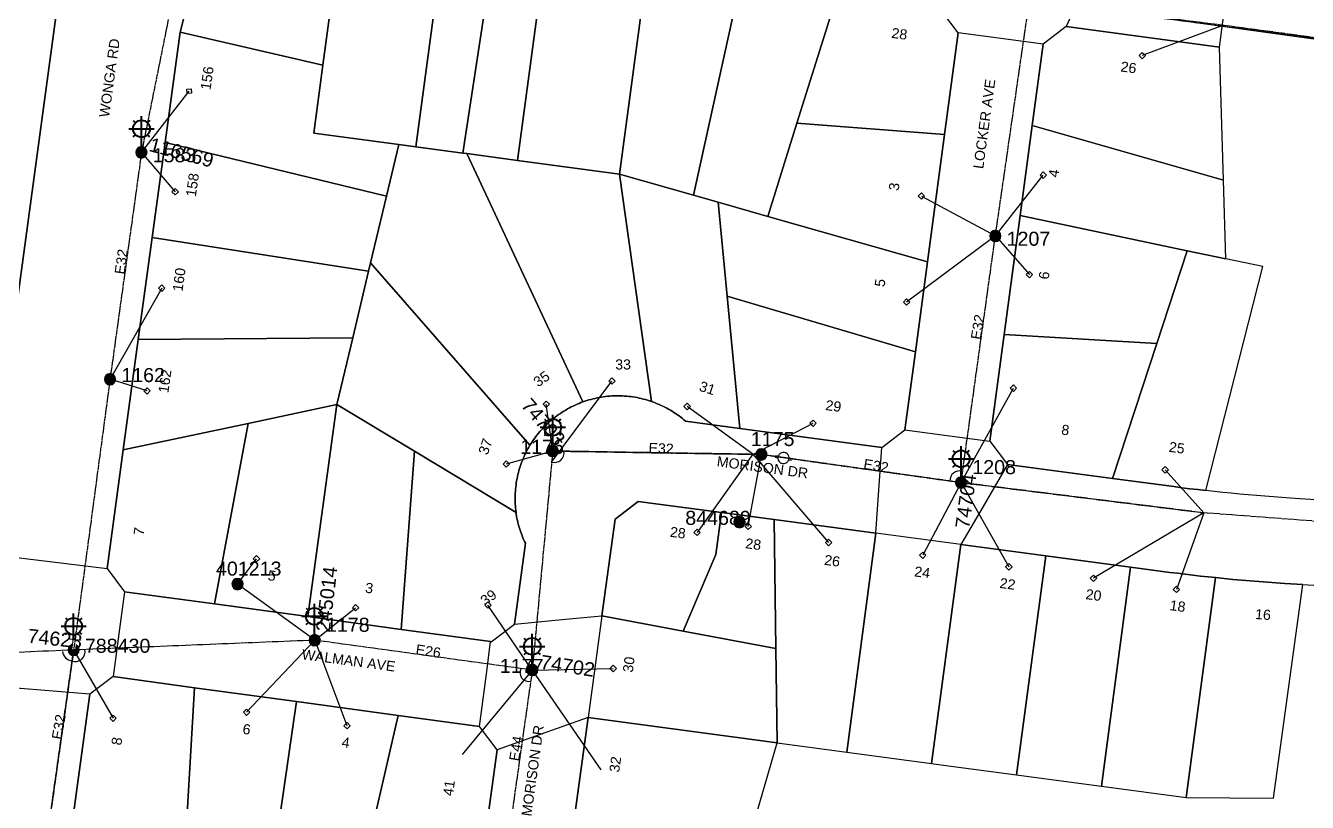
# Model space of a CAD drawing. Header units: metres. Extents: x 303290 to 305422, y 6242588 to 6244350.
# Drawn here: x 304972.7 to 305200.8, y 6242862.1 to 6243000.3 of the extents above; entities that cross this region are included whole.
import ezdxf
from ezdxf.enums import TextEntityAlignment as Align

# ---------------------------------------------------------------- set-up
doc = ezdxf.new("R2010")
doc.units = ezdxf.units.M
doc.linetypes.add('Cable Exist OH', pattern=[1, 1, 0])
doc.layers.get('0').update_dxf_attribs({"color": 6})
for name, color, linetype in [('Cadastre Land Parcels_SP_EXT', 9, 'Continuous'), ('Cadastre Roads_SP_EXT', 9, 'Continuous'), ('Equip_SP_LV_EXT', 7, 'Continuous'), ('Equip_SP_SL_EXT', 7, 'Continuous'), ('Mains_HV_EXT', 7, 'Continuous'), ('Mains_LV_EXT', 7, 'Continuous'), ('Mains_SL_EXT', 7, 'Continuous'), ('Mains_TR_EXT', 7, 'Continuous'), ('Services_SP_EXT', 7, 'Continuous'), ('SupportsOH_SP_TR_HV_LV_SL_EXT', 7, 'Continuous')]:
    doc.layers.add(name, color=color, linetype=linetype)
doc.styles.add('iecARIAL', font='arial.ttf', dxfattribs={"height": 2})
doc.styles.add('POLE_LABEL', font='arial.ttf')
doc.styles.get("Standard").update_dxf_attribs({"font": 'arial.ttf'})
doc.linetypes.add('Cable E OH', pattern='A,9.4,["E",Standard,S=1.7,R=0,X=0,Y=-1],0', length=9.4)
doc.linetypes.add('Cable P UG', pattern='A,6,-0.5,["P",Standard,S=1.7,R=0,X=0.5,Y=-1],-2.9', length=9.4)

# ---------------------------------------------------------------- blocks, each defined once
blk = doc.blocks.new('LV_OH_LINKS_OPEN_EXT')
for p, q in [((-0.17, 4.97), (-0.17, 5.46)), ((0.17, 4.97), (0.17, 5.46)), ((-0.17, 3), (-0.17, 2.5)), ((0.17, 3), (0.17, 2.5))]:
    blk.add_line(p, q)
blk.add_lwpolyline([(0, 2.99, 1), (0, 4.98, 1)], format="xyb", close=True)
at = {"flags": 9}
for tag, p in [('ACTUAL_STATUS', (0, 0)), ('CONSTRUCTED_VOLTAGE', (0, -0.2)), ('OPERATING_VOLTAGE', (0, -0.6)), ('ORIENTATION', (0, -0.8)), ('OWNED_BY', (0, -1)), ('STATE', (0, -1.2)), ('SWITCH_TYPE', (0, -1.4)), ('NO_PHASES', (0, -0.4)), ('USAGE', (0, -1.6)), ('LEGEND', (0, -1.8)), ('NOTES', (0, -2))]:
    blk.add_attdef(tag, text='', height=0.2, dxfattribs=at).set_placement(p, align=Align.MIDDLE_LEFT)
at = {"flags": 1}
blk.add_attdef('Z', (0, 0), '', height=0.2, dxfattribs=at)
blk = doc.blocks.new('SL_LANTERN_EXT')
at = {"lineweight": 40}
for p, q in [((-1.46, 5.68), (-1.06, 5.28)), ((0, 1.97), (0, 6.47)), ((1.46, 5.68), (1.06, 5.28)), ((-2.25, 4.22), (2.25, 4.22)), ((-1.46, 2.76), (-1.06, 3.16)), ((0, 0), (0, 2.72)), ((1.46, 2.76), (1.06, 3.16))]:
    blk.add_line(p, q, dxfattribs=at)
blk.add_circle((0, 4.22), 1.5, dxfattribs=at)
at = {"style": 'iecARIAL', "flags": 8}
blk.add_attdef('ASSET_NUM', (1.5, 1.5), '', height=2.5, dxfattribs=at)
for tag, p, height, flags in [('OPERATING_VOLTAGE', (0.98, -1.65), 0.2, 9), ('ORIENTATION', (0.98, -1.85), 0.2, 9), ('OWNED_BY', (0.98, -2.05), 0.2, 9), ('STATE', (0.98, -2.25), 0.2, 9), ('CONSTRUCTED_VOLTAGE', (0.98, -0.65), 0.2, 9), ('CONTROL_TYPE', (0.98, -0.85), 0.2, 9), ('LANTERN_PURPOSE', (0.98, -1.05), 0.2, 9), ('LANTERN_TYPE', (0.98, -1.25), 0.2, 9), ('NO_PHASES', (0.98, -1.45), 0.2, 9), ('USAGE', (0.98, -2.45), 0.2, 9), ('LNUMBER', (2.18, -3.25), 2.5, 8), ('CEXIST', (0.98, -2.65), 0.2, 9), ('CNEW', (0.98, -2.85), 0.2, 9), ('CNUMBER', (0.98, -3.05), 0.2, 9), ('CREMOVE', (0.98, -3.25), 0.2, 9), ('CREPLACE', (0.98, -3.45), 0.2, 9), ('LKINGHEIGHT', (0.98, -3.65), 0.2, 9), ('LBRACKET', (0.98, -3.85), 0.2, 9), ('LBRACKETVOCAB', (0.98, -4.05), 0.2, 9), ('LCATEGORY', (0.98, -4.25), 0.2, 9), ('LCHARGE1', (0.98, -4.45), 0.2, 9), ('LCHARGE1PERCENT', (0.98, -4.65), 0.2, 9), ('LCHARGE2', (0.98, -4.85), 0.2, 9), ('LCHARGE2PERCENT', (0.98, -5.05), 0.2, 9), ('LCHARGE3', (0.98, -5.25), 0.2, 9), ('LCHARGE3PERCENT', (0.98, -5.45), 0.2, 9), ('LEXIST', (0.98, -5.65), 0.2, 9), ('LLAMP', (0.98, -5.85), 0.2, 9), ('LLAMPVOCAB', (0.98, -6.05), 0.2, 9), ('LMAST', (0.98, -6.25), 0.2, 9), ('LMASTVOCAB', (0.98, -6.45), 0.2, 9), ('LNEW', (0.98, -6.65), 0.2, 9), ('LANTNUMBER', (0.98, -6.85), 0.2, 9), ('STREETNAME', (0.98, -9.25), 0.2, 9), ('LOUTREACH', (0.98, -7.25), 0.2, 9), ('LOUTREACHVOCAB', (0.98, -7.45), 0.2, 9), ('LRATECODE', (0.98, -7.65), 0.2, 9), ('LREMOVE', (0.98, -7.85), 0.2, 9), ('LREPLACE', (0.98, -8.05), 0.2, 9), ('LTYPE', (0.98, -8.25), 0.2, 9), ('LTYPEVOCAB', (0.98, -8.45), 0.2, 9), ('LEGEND', (0.98, -8.65), 0.2, 9), ('LOCATION', (0.98, -8.85), 0.2, 9), ('NOTES', (0.98, -9.05), 0.2, 9), ('SUBURB', (0.98, -9.45), 0.2, 1)]:
    blk.add_attdef(tag, p, '', height=height, dxfattribs=dict(flags=flags))
blk = doc.blocks.new('CCP_EXT')
at = {"flags": 9}
blk.add_attdef('NOTES', text='', height=0.2, dxfattribs=at).set_placement((0, -2), align=Align.MIDDLE_LEFT)
blk.add_wipeout([(0, 0.57), (0.57, 0), (0, -0.57), (-0.57, 0)])
blk.add_lwpolyline([(-0.57, 0), (0, 0.57), (0.57, 0), (0, -0.57), (-0.57, 0)])
at = {"flags": 1}
blk.add_attdef('Z', (0, 0), '', height=0.2, dxfattribs=at)
at = {"flags": 9}
for tag, p in [('CCP_TYPE', (0, 0)), ('CONSTRUCTED_VOLTAGE', (0, -0.2)), ('OPERATING_VOLTAGE', (0, -0.6)), ('ORIENTATION', (0, -0.8)), ('OWNED_BY', (0, -1)), ('STATE', (0, -1.8)), ('NO_PHASES', (0, -0.4)), ('USAGE', (0, -1.2)), ('LEGEND', (0, -1.4)), ('LIFE_SUPPORT', (0, -1.6))]:
    blk.add_attdef(tag, text='', height=0.2, dxfattribs=at).set_placement(p, align=Align.MIDDLE_LEFT)
blk = doc.blocks.new('POLE_EXT')
blk.add_hatch(color=256).paths.add_polyline_path([(-1, 0, 1), (1, 0, 1)])
blk.add_lwpolyline([(-1, 0, 1), (1, 0, 1)], format="xyb", close=True)
for tag, height, flags, p in [('pNumber', 2.5, 8, (-17.84, 2.07)), ('OWNED_BY', 0.2, 9, (1.35, -0.4)), ('SPECIAL_USE', 0.2, 9, (1.35, -0.8)), ('STATE', 0.2, 9, (1.35, -1)), ('cLV', 0.2, 9, (1.35, -1.4)), ('hDepth', 0.2, 9, (1.35, -1.6)), ('hDia', 0.2, 9, (1.35, -1.8)), ('cHV', 0.2, 9, (1.35, -2)), ('PARENT', 0.2, 9, (1.35, -0.6)), ('USAGE', 0.2, 9, (1.35, -1.2)), ('LBRACKET', 0.2, 9, (1.35, -2.2)), ('cLinedev', 0.2, 9, (1.35, -3.4)), ('pExisting', 0.2, 9, (1.35, -3.8)), ('pFooting', 0.2, 9, (1.35, -4.4)), ('pNew', 0.2, 9, (1.35, -4.6)), ('LExisting', 0.2, 9, (1.35, -2.4)), ('LANTNUMBER', 0.2, 9, (1.35, -2.6)), ('LOther', 0.2, 9, (1.35, -2.8)), ('LRemove', 0.2, 9, (1.35, -3)), ('LEGEND', 0.2, 9, (1.35, -3.2)), ('LOCATION', 0.2, 9, (1.35, -3.6)), ('PFNUMBER', 0.2, 9, (1.35, -4)), ('NEWPFNUMBER', 0.2, 9, (1.35, -4.2)), ('pRelocate', 0.2, 9, (1.35, -5)), ('pRemove', 0.2, 9, (1.35, -5.2)), ('pReplace', 0.2, 9, (1.35, -5.4)), ('pStay', 0.2, 9, (1.35, -5.6)), ('pType', 0.2, 9, (1.35, -5.8)), ('cspan', 0.2, 9, (1.35, -6)), ('STREETNAME', 0.2, 9, (1.35, -6.2)), ('SUBURB', 0.2, 9, (1.35, -6.4)), ('NOTES', 0.2, 9, (1.35, -6.6)), ('MAINTAINED_BY', 0.2, 9, (1.36, -6.81)), ('OPERATED_BY', 0.2, 9, (1.36, -7.01))]:
    blk.add_attdef(tag, text='', height=height, dxfattribs=dict(flags=flags)).set_placement(p, align=Align.MIDDLE_LEFT)
at = {"style": 'POLE_LABEL'}
for tag, height, flags, p in [('ASSET_NUM', 2.5, 8, (2, 2)), ('STRUCTURE_PLANT_NUMBER', 0.2, 9, (1.35, 0.03)), ('STREET_CODE', 0.2, 9, (1.35, -0.2))]:
    blk.add_attdef(tag, text='', height=height, dxfattribs=dict(at, flags=flags)).set_placement(p, align=Align.MIDDLE_LEFT)
at = {"flags": 1}
blk.add_attdef('Z', (1.35, -7.33), '', height=0.2, dxfattribs=at)
blk = doc.blocks.new('End Shackle_EXT')
at = {"flags": 9}
blk.add_attdef('NOTES', text='', height=0.2, dxfattribs=at).set_placement((0, -1.6), align=Align.MIDDLE_LEFT)
blk.add_wipeout([(0, 0.25), (1.81, 0.25), (1.82, -0.25), (0, -0.25)])
blk.add_line((1.81, -1), (1.81, 1))
at = {"flags": 1}
blk.add_attdef('Z', (0, 0), '', height=0.2, dxfattribs=at)
at = {"flags": 9}
for tag, p in [('CONNECTOR_TYPE', (0, 0)), ('CONSTRUCTED_VOLTAGE', (0, -0.2)), ('OPERATING_VOLTAGE', (0, -0.6)), ('ORIENTATION', (0, -0.8)), ('OWNED_BY', (0, -1)), ('STATE', (0, -1.2)), ('NO_PHASES', (0, -0.4)), ('USAGE', (0, -1.4))]:
    blk.add_attdef(tag, text='', height=0.2, dxfattribs=at).set_placement(p, align=Align.MIDDLE_LEFT)

msp = doc.modelspace()

# ---------------------------------------------------------------- linework, layer by layer
at = {"layer": 'Cadastre Land Parcels_SP_EXT', "linetype": 'Continuous'}
for points in [[(304959.96, 6242942), (304952.23, 6242884.53), (304962.13, 6242883.09), (304965.22, 6242906.36), (304970.13, 6242942.82), (304980.93, 6243022.93), (304971.04, 6243024.38), (304959.96, 6242942)], [(305028.88, 6243017.43), (305009.25, 6243020.06), (305004.73, 6243017), (305000.24, 6242999.13), (305025.65, 6242993.26), (305028.88, 6243017.43)], [(305047.01, 6243015), (305028.88, 6243017.43), (305025.65, 6242993.26), (305024.03, 6242981.18), (305039.13, 6242979.15), (305042.16, 6242978.75), (305047.01, 6243015)], [(305056.07, 6243013.79), (305047.01, 6243015), (305042.16, 6242978.75), (305050.55, 6242977.62), (305056.07, 6243013.79)], [(305065.13, 6243012.58), (305056.07, 6243013.79), (305050.55, 6242977.62), (305051.22, 6242977.54), (305060.27, 6242976.32), (305065.13, 6243012.58)], [(305083.26, 6243010.15), (305065.13, 6243012.58), (305060.27, 6242976.32), (305078.41, 6242973.9), (305083.26, 6243010.15)], [(305099.88, 6243007.92), (305083.26, 6243010.15), (305078.41, 6242973.9), (305091.6, 6242970.13), (305099.88, 6243007.92)], [(305109.99, 6242982.94), (305117.11, 6243005.62), (305099.88, 6243007.92), (305091.6, 6242970.13), (305095.99, 6242968.87), (305104.79, 6242966.36), (305109.99, 6242982.94)], [(305138.67, 6242999.04), (305135.54, 6243003.15), (305117.11, 6243005.62), (305109.99, 6242982.94), (305136.24, 6242980.91), (305138.67, 6242999.04)], [(305039.13, 6242979.15), (305024.03, 6242981.18), (305025.65, 6242993.26), (305000.24, 6242999.13), (304997.56, 6242979.5), (305036.94, 6242969.95), (305039.13, 6242979.15)], [(305185.17, 6242996.49), (305157.9, 6243000.15), (305153.79, 6242997.01), (305151.85, 6242982.51), (305185.88, 6242972.82), (305185.17, 6242996.49)], [(305136.24, 6242980.91), (305109.99, 6242982.94), (305104.79, 6242966.36), (305133.21, 6242958.25), (305136.24, 6242980.91)], [(305185.88, 6242972.82), (305151.85, 6242982.51), (305149.7, 6242966.5), (305179.46, 6242960.24), (305186.3, 6242958.81), (305185.88, 6242972.82)], [(305034.12, 6242958.09), (305036.94, 6242969.95), (304997.56, 6242979.5), (304995.25, 6242962.59), (305033.76, 6242956.61), (305034.12, 6242958.09)], [(305062.68, 6242925.95), (305062.89, 6242926.27), (305063.1, 6242926.58), (305063.32, 6242926.88), (305063.54, 6242927.19), (305063.77, 6242927.48), (305064.01, 6242927.78), (305064.25, 6242928.07), (305064.5, 6242928.35), (305064.75, 6242928.63), (305065.01, 6242928.9), (305065.28, 6242929.17), (305065.55, 6242929.43), (305065.82, 6242929.68), (305066.1, 6242929.93), (305066.39, 6242930.18), (305066.68, 6242930.42), (305066.98, 6242930.65), (305067.28, 6242930.88), (305067.58, 6242931.1), (305067.89, 6242931.31), (305068.21, 6242931.52), (305068.53, 6242931.72), (305068.85, 6242931.91), (305069.18, 6242932.1), (305069.51, 6242932.28), (305069.84, 6242932.45), (305070.18, 6242932.62), (305070.52, 6242932.78), (305070.86, 6242932.93), (305071.21, 6242933.08), (305071.56, 6242933.22), (305071.91, 6242933.35), (305051.22, 6242977.54), (305050.55, 6242977.62), (305042.16, 6242978.75), (305039.13, 6242979.15), (305036.94, 6242969.95), (305034.12, 6242958.09), (305062.48, 6242925.63), (305062.68, 6242925.95)], [(305078.41, 6242973.9), (305060.27, 6242976.32), (305051.22, 6242977.54), (305071.91, 6242933.35), (305072.27, 6242933.47), (305072.62, 6242933.59), (305072.98, 6242933.7), (305073.35, 6242933.8), (305073.71, 6242933.9), (305074.08, 6242933.98), (305074.44, 6242934.06), (305074.81, 6242934.14), (305075.19, 6242934.2), (305075.56, 6242934.26), (305075.93, 6242934.31), (305076.3, 6242934.35), (305076.68, 6242934.38), (305077.06, 6242934.41), (305077.43, 6242934.42), (305077.81, 6242934.43), (305078.18, 6242934.44), (305078.56, 6242934.43), (305078.94, 6242934.42), (305079.31, 6242934.4), (305079.69, 6242934.37), (305080.06, 6242934.33), (305080.44, 6242934.29), (305080.81, 6242934.24), (305081.18, 6242934.18), (305081.55, 6242934.11), (305081.92, 6242934.04), (305082.29, 6242933.96), (305082.65, 6242933.87), (305083.02, 6242933.77), (305083.38, 6242933.67), (305083.74, 6242933.55), (305084.09, 6242933.43), (305078.41, 6242973.9)], [(305097.59, 6242952.18), (305095.99, 6242968.87), (305091.6, 6242970.13), (305078.41, 6242973.9), (305084.09, 6242933.43), (305084.44, 6242933.31), (305084.79, 6242933.18), (305085.14, 6242933.04), (305085.48, 6242932.89), (305085.82, 6242932.74), (305086.15, 6242932.58), (305086.49, 6242932.41), (305086.81, 6242932.24), (305087.14, 6242932.06), (305087.46, 6242931.87), (305087.78, 6242931.68), (305088.09, 6242931.48), (305088.4, 6242931.28), (305088.71, 6242931.06), (305089.01, 6242930.85), (305089.31, 6242930.62), (305089.6, 6242930.39), (305089.88, 6242930.15), (305090.17, 6242929.91), (305099.84, 6242928.62), (305097.59, 6242952.18)], [(305133.21, 6242958.25), (305104.79, 6242966.36), (305095.99, 6242968.87), (305097.59, 6242952.18), (305131.06, 6242942.24), (305133.21, 6242958.25)], [(305179.46, 6242960.24), (305149.7, 6242966.5), (305146.87, 6242945.35), (305174.03, 6242943.74), (305179.46, 6242960.24)], [(305033.76, 6242956.61), (304995.25, 6242962.59), (304992.78, 6242944.47), (305030.94, 6242944.75), (305033.76, 6242956.61)], [(305192.88, 6242957.42), (305186.3, 6242958.81), (305179.46, 6242960.24), (305174.03, 6242943.74), (305166.15, 6242919.74), (305177.04, 6242918.28), (305178.47, 6242918.09), (305179.9, 6242917.91), (305181.34, 6242917.74), (305182.77, 6242917.57), (305192.88, 6242957.42)], [(305059.95, 6242914.08), (305059.91, 6242914.45), (305059.88, 6242914.83), (305059.86, 6242915.2), (305059.84, 6242915.58), (305059.83, 6242915.95), (305059.83, 6242916.33), (305059.84, 6242916.71), (305059.86, 6242917.08), (305059.88, 6242917.46), (305059.91, 6242917.83), (305059.95, 6242918.21), (305060, 6242918.58), (305060.05, 6242918.95), (305060.11, 6242919.33), (305060.18, 6242919.7), (305060.26, 6242920.06), (305060.34, 6242920.43), (305060.43, 6242920.8), (305060.53, 6242921.16), (305060.64, 6242921.52), (305060.75, 6242921.88), (305060.88, 6242922.24), (305061, 6242922.59), (305061.14, 6242922.94), (305061.28, 6242923.29), (305061.44, 6242923.63), (305061.59, 6242923.97), (305061.76, 6242924.31), (305061.93, 6242924.65), (305062.11, 6242924.98), (305062.29, 6242925.31), (305062.48, 6242925.63), (305034.12, 6242958.09), (305033.76, 6242956.61), (305030.94, 6242944.75), (305028.11, 6242932.89), (305041.95, 6242924.56), (305060, 6242913.7), (305059.95, 6242914.08)], [(305129.21, 6242928.38), (305131.06, 6242942.24), (305097.59, 6242952.18), (305099.84, 6242928.62), (305125.1, 6242925.24), (305129.21, 6242928.38)], [(305012.31, 6242929.54), (305028.11, 6242932.89), (305030.94, 6242944.75), (304992.78, 6242944.47), (304990.1, 6242924.84), (305012.31, 6242929.54)], [(305174.03, 6242943.74), (305146.87, 6242945.35), (305144.32, 6242926.35), (305147.46, 6242922.24), (305166.15, 6242919.74), (305174.03, 6242943.74)], [(305028.11, 6242932.89), (305012.31, 6242929.54), (305006.36, 6242897.4), (305022.96, 6242895.14), (305028.11, 6242932.89)], [(305041.95, 6242924.56), (305028.11, 6242932.89), (305022.96, 6242895.14), (305039.57, 6242892.87), (305041.95, 6242924.56)], [(305012.31, 6242929.54), (304990.1, 6242924.84), (304987.22, 6242903.7), (304990.35, 6242899.58), (305006.36, 6242897.4), (305012.31, 6242929.54)], [(305059.7, 6242893.82), (305061.66, 6242908.19), (305061.5, 6242908.52), (305061.35, 6242908.85), (305061.21, 6242909.18), (305061.08, 6242909.51), (305060.95, 6242909.85), (305060.83, 6242910.19), (305060.72, 6242910.54), (305060.61, 6242910.88), (305060.51, 6242911.23), (305060.41, 6242911.58), (305060.33, 6242911.93), (305060.25, 6242912.28), (305060.17, 6242912.63), (305060.11, 6242912.99), (305060.05, 6242913.35), (305060, 6242913.7), (305041.95, 6242924.56), (305039.57, 6242892.87), (305055.46, 6242890.71), (305055.58, 6242890.69), (305059.7, 6242893.82)], [(305095.57, 6242906.18), (305096.56, 6242913.68), (305081.75, 6242915.65), (305077.63, 6242912.51), (305075.28, 6242895.29), (305089.74, 6242892.56), (305095.57, 6242906.18)], [(305105.92, 6242912.43), (305096.56, 6242913.68), (305095.57, 6242906.18), (305089.74, 6242892.56), (305106.24, 6242889.45), (305105.92, 6242912.43)], [(305124.05, 6242910.01), (305105.92, 6242912.43), (305106.24, 6242889.45), (305106.46, 6242872.68), (305118.85, 6242871.03), (305124.05, 6242910.01)], [(305139.16, 6242907.99), (305124.05, 6242910.01), (305118.85, 6242871.03), (305133.95, 6242869.01), (305139.16, 6242907.99)], [(305154.26, 6242905.97), (305139.16, 6242907.99), (305133.95, 6242869.01), (305136.97, 6242868.6), (305149.05, 6242866.99), (305154.26, 6242905.97)], [(305169.37, 6242903.96), (305154.26, 6242905.97), (305149.05, 6242866.99), (305156.61, 6242865.98), (305164.16, 6242864.97), (305169.37, 6242903.96)], [(305184.5, 6242902.08), (305183.14, 6242902.22), (305181.78, 6242902.37), (305180.43, 6242902.53), (305179.07, 6242902.69), (305177.72, 6242902.85), (305176.37, 6242903.02), (305175.02, 6242903.2), (305169.37, 6242903.96), (305164.16, 6242864.97), (305179.26, 6242862.95), (305184.5, 6242902.08)], [(305199.99, 6242900.86), (305196.83, 6242901.06), (305195.29, 6242901.16), (305193.74, 6242901.27), (305192.2, 6242901.39), (305190.66, 6242901.51), (305189.12, 6242901.64), (305187.58, 6242901.78), (305186.03, 6242901.93), (305184.5, 6242902.08), (305179.26, 6242862.95), (305194.81, 6242862.87), (305199.99, 6242900.86)], [(305106.24, 6242889.45), (305089.74, 6242892.56), (305075.28, 6242895.29), (305072.81, 6242877.17), (305106.46, 6242872.68), (305106.24, 6242889.45)], [(305002.79, 6242882.5), (304988.29, 6242884.48), (304984.17, 6242881.35), (304980.85, 6242857.05), (305000.9, 6242850), (305002.79, 6242882.5)], [(305020.91, 6242880.02), (305002.79, 6242882.5), (305000.9, 6242850), (305015.85, 6242844.74), (305020.91, 6242880.02)], [(305031.68, 6242845.64), (305039.03, 6242877.55), (305020.91, 6242880.02), (305015.85, 6242844.74), (305031.68, 6242845.64)], [(305053.29, 6242846.87), (305056.65, 6242871.45), (305053.52, 6242875.57), (305039.03, 6242877.55), (305031.68, 6242845.64), (305053.29, 6242846.87)], [(305106.46, 6242872.68), (305072.81, 6242877.17), (305070.35, 6242859.05), (305101.76, 6242856.58), (305106.46, 6242872.68)]]:
    msp.add_lwpolyline(points, close=True, dxfattribs=at)
at = {"layer": 'Cadastre Roads_SP_EXT', "linetype": 'Continuous'}
for points in [[(304945.17, 6242609.35), (304958.81, 6242700.39), (304961.12, 6242715.76), (304963.42, 6242731.14), (304965.73, 6242746.51), (304965.86, 6242747.35), (304967.85, 6242761.91), (304969.95, 6242777.31), (304972.01, 6242792.41), (304974.12, 6242807.82), (304976.18, 6242822.92), (304978.29, 6242838.32), (304980.85, 6242857.05), (304984.17, 6242881.35), (304972.53, 6242882.27), (304962.13, 6242883.09), (304952.76, 6242813.32), (304945.91, 6242750.18), (304940.2, 6242712.18), (304934.26, 6242672.61), (304922.34, 6242593.34), (304932.09, 6242590.82), (304942.01, 6242588.24), (304945.17, 6242609.35)], [(305070.35, 6242859.05), (305072.81, 6242877.17), (305063.47, 6242873.86), (305056.65, 6242871.45), (305053.29, 6242846.87), (305059.52, 6242844.74), (305068.01, 6242841.83), (305070.35, 6242859.05)]]:
    msp.add_lwpolyline(points, close=True, dxfattribs=at)
at = {"layer": 'Mains_HV_EXT', "linetype": 'Continuous'}
msp.add_lwpolyline([(304979.27, 6242888.94, 0.321006), (304980.98, 6242887.25)], format="xyb", dxfattribs=at)
at = {"layer": 'Mains_LV_EXT', "linetype": 'Cable Exist OH'}
for points in [[(305145.3, 6242962.89), (305151.36, 6243004.72)], [(304993.35, 6242977.74), (304987.75, 6242937.38)], [(305139.2, 6242919), (305145.3, 6242962.89)], [(305066.53, 6242924.61), (305062.89, 6242885.63)], [(305066.53, 6242924.61), (305103.67, 6242924)], [(305103.67, 6242924), (305139.2, 6242919)], [(305139.2, 6242919), (305182.37, 6242913.62)], [(305062.89, 6242885.63), (305024.18, 6242890.95)], [(305062.89, 6242885.63), (305058.35, 6242853.65)]]:
    msp.add_lwpolyline(points, dxfattribs=at)
at = {"layer": 'Mains_LV_EXT', "linetype": 'Continuous'}
for points in [[(305066.34, 6242922.63, 0.538458), (305068.53, 6242924.58)], [(305139.37, 6242920.99, 0.531409), (305137.22, 6242919.27)], [(304980.98, 6242887.23, 0.581534), (304983.27, 6242889.29)], [(305060.89, 6242885.9, 0.644984), (305062.62, 6242883.64)]]:
    msp.add_lwpolyline(points, format="xyb", dxfattribs=at)
at = {"layer": 'Mains_SL_EXT', "linetype": 'Cable Exist OH'}
for points in [[(305066.53, 6242924.61), (305062.89, 6242885.63)], [(305139.2, 6242919), (305103.67, 6242924), (305066.53, 6242924.61)], [(305219.16, 6242910.84), (305182.37, 6242913.62), (305139.2, 6242919)], [(305062.89, 6242885.63), (305024.18, 6242890.95)], [(305062.89, 6242885.63), (305058.35, 6242853.65), (305053.95, 6242822.02)]]:
    msp.add_lwpolyline(points, dxfattribs=at)
at = {"layer": 'Services_SP_EXT'}
for points in [[(305062.89, 6242885.63), (305050.39, 6242870.64)], [(305062.89, 6242885.63), (305075.11, 6242867.89)]]:
    msp.add_lwpolyline(points, dxfattribs=at)

# ---------------------------------------------------------------- block references
at = {"layer": 'Equip_SP_LV_EXT', "rotation": 260.874711579659}
msp.add_blockref('LV_OH_LINKS_OPEN_EXT', (305103.67, 6242924), dxfattribs=at)
at = {"layer": 'Equip_SP_SL_EXT'}
ref = msp.add_blockref('SL_LANTERN_EXT', (304993.35, 6242977.74), dxfattribs=at)
ref.add_attrib('ASSET_NUM', '116569', dxfattribs={"layer": '0', "height": 2.5, "rotation": 345.0232, "style": 'iecARIAL'}).set_placement((304994.85, 6242979.24), align=Align.MIDDLE_LEFT)
ref = msp.add_blockref('SL_LANTERN_EXT', (305066.53, 6242924.61), dxfattribs=at)
ref.add_attrib('ASSET_NUM', '74703', dxfattribs={"layer": '0', "height": 2.5, "rotation": 310.7951, "style": 'iecARIAL'}).set_placement((305068.03, 6242926.11), align=Align.MIDDLE_RIGHT)
ref = msp.add_blockref('SL_LANTERN_EXT', (305139.2, 6242919), dxfattribs=at)
ref.add_attrib('ASSET_NUM', '74704', dxfattribs={"layer": '0', "height": 2.5, "rotation": 82.2041, "style": 'iecARIAL'}).set_placement((305140.7, 6242920.5), align=Align.MIDDLE_RIGHT)
ref = msp.add_blockref('SL_LANTERN_EXT', (305024.11, 6242890.98), dxfattribs=at)
ref.add_attrib('ASSET_NUM', '245014', dxfattribs={"layer": '0', "height": 2.5, "rotation": 83.1872, "style": 'iecARIAL'}).set_placement((305025.61, 6242892.48), align=Align.MIDDLE_LEFT)
ref = msp.add_blockref('SL_LANTERN_EXT', (304981.28, 6242889.21), dxfattribs=at)
ref.add_attrib('ASSET_NUM', '74628', dxfattribs={"layer": '0', "height": 2.5, "rotation": 353.8176, "style": 'iecARIAL'}).set_placement((304982.78, 6242890.71), align=Align.MIDDLE_RIGHT)
ref = msp.add_blockref('SL_LANTERN_EXT', (305062.89, 6242885.63), dxfattribs=at)
ref.add_attrib('ASSET_NUM', '74702', dxfattribs={"layer": '0', "height": 2.5, "rotation": 351.1941, "style": 'iecARIAL'}).set_placement((305064.39, 6242887.13), align=Align.MIDDLE_LEFT)
at = {"layer": 'SupportsOH_SP_TR_HV_LV_SL_EXT'}
ref = msp.add_blockref('POLE_EXT', (304993.35, 6242977.74), dxfattribs=at)
ref.add_attrib('ASSET_NUM', '1583', dxfattribs={"layer": '0', "height": 2.5, "style": 'POLE_LABEL'}).set_placement((304995.35, 6242978.49), align=Align.TOP_LEFT)
ref = msp.add_blockref('POLE_EXT', (305145.3, 6242962.89), dxfattribs=at)
ref.add_attrib('ASSET_NUM', '1207', dxfattribs={"layer": '0', "height": 2.5, "style": 'POLE_LABEL'}).set_placement((305147.3, 6242963.64), align=Align.TOP_LEFT)
ref = msp.add_blockref('POLE_EXT', (305066.53, 6242924.61), dxfattribs=at)
ref.add_attrib('ASSET_NUM', '1176', dxfattribs={"layer": '0', "height": 2.5, "rotation": 359.9778, "style": 'POLE_LABEL'}).set_placement((305068.53, 6242925.36), align=Align.MIDDLE_RIGHT)
ref = msp.add_blockref('POLE_EXT', (305103.67, 6242924), dxfattribs=at)
ref.add_attrib('ASSET_NUM', '1175', dxfattribs={"layer": '0', "height": 2.5, "style": 'POLE_LABEL'}).set_placement((305105.67, 6242924.75), align=Align.BOTTOM_CENTER)
ref = msp.add_blockref('POLE_EXT', (305139.2, 6242919), dxfattribs=at)
ref.add_attrib('ASSET_NUM', '1208', dxfattribs={"layer": '0', "height": 2.5, "rotation": 0.0008, "style": 'POLE_LABEL'}).set_placement((305141.2, 6242919.75), align=Align.BOTTOM_LEFT)
ref = msp.add_blockref('POLE_EXT', (305024.18, 6242890.95), dxfattribs=at)
ref.add_attrib('ASSET_NUM', '1178', dxfattribs={"layer": '0', "height": 2.5, "rotation": 359.9962, "style": 'POLE_LABEL'}).set_placement((305026.18, 6242891.7), align=Align.BOTTOM_LEFT)
ref = msp.add_blockref('POLE_EXT', (304981.28, 6242889.21), dxfattribs=at)
ref.add_attrib('ASSET_NUM', '788430', dxfattribs={"layer": '0', "height": 2.5, "style": 'POLE_LABEL'}).set_placement((304983.28, 6242889.96), align=Align.MIDDLE_LEFT)
ref = msp.add_blockref('POLE_EXT', (305062.89, 6242885.63), dxfattribs=at)
ref.add_attrib('ASSET_NUM', '1177', dxfattribs={"layer": '0', "height": 2.5, "rotation": 0.0053, "style": 'POLE_LABEL'}).set_placement((305064.89, 6242886.38), align=Align.MIDDLE_RIGHT)

# ---------------------------------------------------------------- texts
at = {"layer": 'Cadastre Land Parcels_SP_EXT'}
for s, rotation, p in [('28', 352.2555, (305126.73, 6242998.15)), ('156', 82.0716, (305005.63, 6242988.76)), ('26', 352.1222, (305167.5, 6242992.17)), ('158', 82.062, (305003.02, 6242969.77)), ('4', 81.9893, (305156.49, 6242973.21)), ('3', 82.4274, (305128.09, 6242970.85)), ('160', 82.0654, (305000.64, 6242952.91)), ('6', 81.9907, (305154.76, 6242955.06)), ('5', 82.3914, (305125.58, 6242953.73)), ('162', 82.0474, (304998.12, 6242934.84)), ('35', 35.0937, (305063.91, 6242935.91)), ('31', 342.2154, (305092.45, 6242935.39)), ('29', 352.373, (305114.98, 6242931.92)), ('8', 352.3247, (305156.95, 6242927.56)), ('37', 70.9571, (305054.94, 6242923.8)), ('25', 352.3242, (305176.09, 6242924.49)), ('7', 82.061, (304993.7, 6242909.51)), ('28', 352.6263, (305087.3, 6242909.37)), ('28', 352.6289, (305100.72, 6242907.33)), ('26', 352.2921, (305114.76, 6242904.38)), ('5', 352.3145, (305015.74, 6242901.64)), ('24', 352.4058, (305130.79, 6242902.32)), ('3', 352.3125, (305033.07, 6242899.43)), ('22', 352.2475, (305145.97, 6242900.27)), ('39', 36.4408, (305054.51, 6242897.01)), ('20', 352.4533, (305161.28, 6242898.28)), ('18', 352.2649, (305176.23, 6242896.32)), ('16', 355.6271, (305191.47, 6242894.73)), ('30', 82.1451, (305080.76, 6242885.11)), ('6', 352.3866, (305011.26, 6242874.3)), ('8', 81.5167, (304989.74, 6242872.16)), ('4', 352.4681, (305028.89, 6242871.94)), ('32', 82.1423, (305078.35, 6242867.35)), ('41', 82.0359, (305048.76, 6242863.14))]:
    msp.add_text(s, height=1.8, rotation=rotation, dxfattribs=at).set_placement(p)
msp.add_text('33', height=1.8, dxfattribs=at).set_placement((305077.66, 6242939.12))
at = {"layer": 'Cadastre Roads_SP_EXT'}
for s, rotation, p in [('WONGA RD', 82.156, (304987.58, 6242983.9)), ('LOCKER AVE', 82.2113, (305143.13, 6242974.73)), ('MORISON DR', 352.3923, (305095.65, 6242921.91)), ('WALMAN AVE', 352.3711, (305021.79, 6242887.58)), ('MORISON DR', 82.0994, (305062.72, 6242859.53))]:
    msp.add_text(s, height=1.8, rotation=rotation, dxfattribs=at).set_placement(p)
at = {"layer": 'Mains_LV_EXT'}
for s, rotation, p in [('E32', 82.1098, (304990.33, 6242955.97)), ('E32', 80.9064, (305142.68, 6242944.34)), ('E32', 357.6194, (305083.55, 6242924.28)), ('E32', 350.8804, (305121.73, 6242921.46)), ('E26', 351.1932, (305042.05, 6242888.46)), ('E32', 80.4321, (304979.14, 6242873.17)), ('E44', 80.8538, (305060.53, 6242869.34))]:
    msp.add_text(s, height=1.8, rotation=rotation, dxfattribs=at).set_placement(p)

# ---------------------------------------------------------------- next in the draw order: block references
at = {"layer": 'Services_SP_EXT'}
for p in [(305171.45, 6242994.98), (305153.82, 6242973.7), (304999.34, 6242970.75), (305132.14, 6242969.98), (305151.36, 6242956.01), (304996.96, 6242953.59), (305129.5, 6242951.13), (305077.07, 6242937.06), (304994.34, 6242935.31), (305148.5, 6242935.8), (305065.39, 6242932.94), (305090.46, 6242932.54), (305112.87, 6242929.56), (305058.26, 6242922.29), (305175.52, 6242921.26), (305092.21, 6242910.14), (305101.33, 6242911.19), (305115.62, 6242908.33), (305013.82, 6242905.45), (305132.38, 6242906.06), (305147.7, 6242904), (305162.76, 6242901.98), (305177.52, 6242900), (305031.45, 6242896.72), (305055.01, 6242897.2), (305077.29, 6242885.91), (305012.05, 6242878.12), (304988.3, 6242877.06), (305029.93, 6242875.74)]:
    msp.add_blockref('CCP_EXT', p, dxfattribs=at)
at = {"layer": 'Services_SP_EXT', "rotation": 230.6843068114134}
msp.add_blockref('CCP_EXT', (305001.84, 6242988.65), dxfattribs=at)

# ---------------------------------------------------------------- next in the draw order: linework, layer by layer
at = {"layer": 'Cadastre Roads_SP_EXT', "linetype": 'Continuous'}
for points in [[(304990.1, 6242924.84), (304992.78, 6242944.47), (304995.25, 6242962.59), (304997.56, 6242979.5), (305000.24, 6242999.13), (305004.73, 6243017), (304991.56, 6243020.28), (304980.93, 6243022.92), (304970.13, 6242942.82), (304965.22, 6242906.36), (304975.1, 6242905.17), (304987.22, 6242903.7), (304990.1, 6242924.84)], [(305187.84, 6243016.39), (305166.69, 6243019.23), (305162.19, 6243009.45), (305157.9, 6243000.15), (305185.17, 6242996.49), (305186.5, 6243006.45), (305187.84, 6243016.39)], [(305146.87, 6242945.35), (305149.7, 6242966.5), (305151.85, 6242982.51), (305153.79, 6242997.01), (305144.98, 6242998.19), (305138.67, 6242999.04), (305136.24, 6242980.91), (305133.21, 6242958.25), (305131.06, 6242942.24), (305129.21, 6242928.38), (305138.02, 6242927.2), (305144.32, 6242926.35), (305146.87, 6242945.35)], [(305124.58, 6242917.64), (305125.1, 6242925.24), (305099.84, 6242928.62), (305090.17, 6242929.91), (305089.88, 6242930.15), (305089.6, 6242930.39), (305089.31, 6242930.62), (305089.01, 6242930.85), (305088.71, 6242931.06), (305088.4, 6242931.28), (305088.09, 6242931.48), (305087.78, 6242931.68), (305087.46, 6242931.87), (305087.14, 6242932.06), (305086.81, 6242932.24), (305086.49, 6242932.41), (305086.15, 6242932.58), (305085.82, 6242932.74), (305085.48, 6242932.89), (305085.14, 6242933.04), (305084.79, 6242933.18), (305084.44, 6242933.31), (305084.09, 6242933.43), (305083.74, 6242933.55), (305083.38, 6242933.67), (305083.02, 6242933.77), (305082.65, 6242933.87), (305082.29, 6242933.96), (305081.92, 6242934.04), (305081.55, 6242934.11), (305081.18, 6242934.18), (305080.81, 6242934.24), (305080.44, 6242934.29), (305080.06, 6242934.33), (305079.69, 6242934.37), (305079.31, 6242934.4), (305078.94, 6242934.42), (305078.56, 6242934.43), (305078.18, 6242934.44), (305077.81, 6242934.43), (305077.43, 6242934.42), (305077.06, 6242934.41), (305076.68, 6242934.38), (305076.3, 6242934.35), (305075.93, 6242934.31), (305075.56, 6242934.26), (305075.19, 6242934.2), (305074.81, 6242934.14), (305074.44, 6242934.06), (305074.08, 6242933.98), (305073.71, 6242933.9), (305073.35, 6242933.8), (305072.98, 6242933.7), (305072.62, 6242933.59), (305072.27, 6242933.47), (305071.91, 6242933.35), (305071.56, 6242933.22), (305071.21, 6242933.08), (305070.86, 6242932.93), (305070.52, 6242932.78), (305070.18, 6242932.62), (305069.84, 6242932.45), (305069.51, 6242932.28), (305069.18, 6242932.1), (305068.85, 6242931.91), (305068.53, 6242931.72), (305068.21, 6242931.52), (305067.89, 6242931.31), (305067.58, 6242931.1), (305067.28, 6242930.88), (305066.98, 6242930.65), (305066.68, 6242930.42), (305066.39, 6242930.18), (305066.1, 6242929.93), (305065.82, 6242929.68), (305065.55, 6242929.43), (305065.28, 6242929.17), (305065.01, 6242928.9), (305064.75, 6242928.63), (305064.5, 6242928.35), (305064.25, 6242928.07), (305064.01, 6242927.78), (305063.77, 6242927.48), (305063.54, 6242927.19), (305063.32, 6242926.88), (305063.1, 6242926.58), (305062.89, 6242926.27), (305062.68, 6242925.95), (305062.48, 6242925.63), (305062.29, 6242925.31), (305062.11, 6242924.98), (305061.93, 6242924.65), (305061.76, 6242924.31), (305061.59, 6242923.97), (305061.44, 6242923.63), (305061.28, 6242923.29), (305061.14, 6242922.94), (305061, 6242922.59), (305060.88, 6242922.24), (305060.75, 6242921.88), (305060.64, 6242921.52), (305060.53, 6242921.16), (305060.43, 6242920.8), (305060.34, 6242920.43), (305060.26, 6242920.06), (305060.18, 6242919.7), (305060.11, 6242919.33), (305060.05, 6242918.95), (305060, 6242918.58), (305059.95, 6242918.21), (305059.91, 6242917.83), (305059.88, 6242917.46), (305059.86, 6242917.08), (305059.84, 6242916.71), (305059.83, 6242916.33), (305059.83, 6242915.95), (305059.84, 6242915.58), (305059.86, 6242915.2), (305059.88, 6242914.83), (305059.91, 6242914.45), (305059.95, 6242914.08), (305060, 6242913.7), (305060.05, 6242913.35), (305060.11, 6242912.99), (305060.17, 6242912.63), (305060.25, 6242912.28), (305060.33, 6242911.93), (305060.41, 6242911.58), (305060.51, 6242911.23), (305060.61, 6242910.88), (305060.72, 6242910.54), (305060.83, 6242910.19), (305060.95, 6242909.85), (305061.08, 6242909.51), (305061.21, 6242909.18), (305061.35, 6242908.85), (305061.5, 6242908.52), (305061.66, 6242908.19), (305059.7, 6242893.82), (305068.8, 6242894.68), (305075.28, 6242895.29), (305077.63, 6242912.51), (305081.75, 6242915.65), (305096.56, 6242913.68), (305105.92, 6242912.43), (305124.05, 6242910.01), (305124.58, 6242917.64)], [(305054.78, 6242885.4), (305055.46, 6242890.71), (305039.57, 6242892.87), (305022.96, 6242895.14), (305006.36, 6242897.4), (304990.35, 6242899.58), (304989.57, 6242893.88), (304988.29, 6242884.48), (305002.79, 6242882.5), (305020.91, 6242880.02), (305039.03, 6242877.55), (305053.52, 6242875.57), (305054.78, 6242885.4)]]:
    msp.add_lwpolyline(points, close=True, dxfattribs=at)
msp.add_lwpolyline([(305215.6, 6242915.11), (305199.47, 6242916.13), (305197.79, 6242916.24), (305196.28, 6242916.34), (305194.78, 6242916.44), (305193.27, 6242916.56), (305191.77, 6242916.68), (305190.27, 6242916.81), (305188.77, 6242916.95), (305187.27, 6242917.09), (305185.77, 6242917.24), (305184.27, 6242917.4), (305182.77, 6242917.57), (305181.34, 6242917.74), (305179.9, 6242917.91), (305178.47, 6242918.09), (305177.04, 6242918.28), (305166.15, 6242919.74), (305147.46, 6242922.24), (305143.11, 6242914.77), (305139.16, 6242907.99), (305154.26, 6242905.97), (305169.37, 6242903.96), (305175.02, 6242903.2), (305176.37, 6242903.02), (305177.72, 6242902.85), (305179.07, 6242902.69), (305180.43, 6242902.53), (305181.78, 6242902.37), (305183.14, 6242902.22), (305184.5, 6242902.08), (305186.03, 6242901.93), (305187.58, 6242901.78), (305189.12, 6242901.64), (305190.66, 6242901.51), (305192.2, 6242901.39), (305193.74, 6242901.27), (305195.29, 6242901.16), (305196.83, 6242901.06), (305199.99, 6242900.86), (305215.51, 6242899.89)], dxfattribs=at)
at = {"layer": 'Mains_HV_EXT', "linetype": 'Cable P UG'}
msp.add_lwpolyline([(304205.67, 6243143.19), (304269.88, 6243133.67), (304347.17, 6243120.67), (304428.09, 6243108.73), (304515.94, 6243095.7), (304597.01, 6243083.67), (304668.87, 6243073.01), (304747.81, 6243061.33), (304835.76, 6243048.42), (304887.28, 6243042.08), (304981.49, 6243026.95), (305064.16, 6243017.18), (305151.89, 6243004.93), (305219.08, 6242995.61), (305307.22, 6242983.4), (305395.58, 6242971.21), (305421.27, 6243010.88)], dxfattribs=at)
at = {"layer": 'Mains_HV_EXT', "linetype": 'Cable E OH'}
msp.add_lwpolyline([(304205.67, 6243143.19), (304269.88, 6243133.67), (304353.87, 6243121.21), (304428.09, 6243108.73), (304515.94, 6243095.7), (304597.01, 6243083.67), (304668.87, 6243073.01), (304760.48, 6243059.51), (304835.76, 6243048.42), (304887.28, 6243042.08), (304981.49, 6243026.95), (305064.16, 6243017.18), (305151.89, 6243004.93), (305219.08, 6242995.61), (305307.22, 6242983.4), (305395.58, 6242971.21), (305421.78, 6243010.66)], dxfattribs=at)
at = {"layer": 'Mains_LV_EXT', "linetype": 'Cable Exist OH'}
msp.add_lwpolyline([(305002.92, 6243025.12), (304993.35, 6242977.74)], dxfattribs=at)
at = {"layer": 'Mains_SL_EXT', "linetype": 'Cable Exist OH'}
msp.add_lwpolyline([(305218.64, 6242995.96), (305185.82, 6243000.36), (305151.36, 6243004.72)], dxfattribs=at)
at = {"layer": 'Mains_TR_EXT', "linetype": 'Cable Exist OH'}
msp.add_lwpolyline([(304011.43, 6243170.47), (304090.77, 6243158.47), (304162.77, 6243147.75), (304205.67, 6243143.19), (304269.88, 6243133.67), (304347.17, 6243120.67), (304428.08, 6243108.73), (304515.94, 6243095.7), (304597.01, 6243083.67), (304668.87, 6243073.01), (304760.48, 6243059.51), (304835.76, 6243048.42), (304887.28, 6243042.08), (304981.48, 6243026.91), (305063.57, 6243016.85), (305151.36, 6243004.72), (305218.64, 6242995.96), (305306.89, 6242983.93), (305395.79, 6242971.48)], dxfattribs=at)
at = {"layer": 'Services_SP_EXT'}
for points in [[(305185.6, 6243000.26), (305171.45, 6242994.98)], [(304993.35, 6242977.74), (305001.84, 6242988.65)], [(304993.35, 6242977.74), (304999.34, 6242970.75)], [(305145.3, 6242962.89), (305153.82, 6242973.7)], [(305132.14, 6242969.98), (305145.3, 6242962.89)], [(305145.3, 6242962.89), (305129.5, 6242951.13)], [(305145.3, 6242962.89), (305151.36, 6242956.01)], [(304996.96, 6242953.59), (304987.75, 6242937.38)], [(304994.34, 6242935.31), (304987.75, 6242937.38)], [(305066.34, 6242922.63), (305077.07, 6242937.06)], [(305139.2, 6242919), (305148.5, 6242935.8)], [(305066.53, 6242924.61), (305065.39, 6242932.94)], [(305102.15, 6242924.03), (305090.46, 6242932.54)], [(305102.26, 6242924.03), (305112.87, 6242929.56)], [(305066.53, 6242924.61), (305058.26, 6242922.29)], [(305102.15, 6242924.03), (305092.21, 6242910.14)], [(305101.33, 6242911.19), (305103.67, 6242924)], [(305102.15, 6242924.03), (305115.62, 6242908.33)], [(305182.37, 6242913.62), (305175.52, 6242921.26)], [(305139.2, 6242919), (305132.38, 6242906.06)], [(305139.2, 6242919), (305147.7, 6242904)], [(305182.37, 6242913.62), (305162.76, 6242901.98)], [(305182.37, 6242913.62), (305177.52, 6242900)], [(305024.18, 6242890.95), (305010.44, 6242900.94), (305013.82, 6242905.45)], [(305024.18, 6242890.95), (305031.46, 6242896.69)], [(305062.89, 6242885.63), (305055.01, 6242897.2)], [(305024.18, 6242890.95), (305012.02, 6242878.14)], [(305024.18, 6242890.95), (305029.88, 6242875.76)], [(304981.28, 6242889.21), (304988.3, 6242877.06)], [(305062.89, 6242885.63), (305077.29, 6242885.91)]]:
    msp.add_lwpolyline(points, dxfattribs=at)

# ---------------------------------------------------------------- next in the draw order: block references
at = {"layer": 'SupportsOH_SP_TR_HV_LV_SL_EXT'}
ref = msp.add_blockref('POLE_EXT', (304987.75, 6242937.38), dxfattribs=at)
ref.add_attrib('ASSET_NUM', '1162', dxfattribs={"layer": '0', "height": 2.5, "style": 'POLE_LABEL'}).set_placement((304989.76, 6242938.13), align=Align.MIDDLE_LEFT)
ref = msp.add_blockref('POLE_EXT', (305099.77, 6242911.97), dxfattribs=at)
ref.add_attrib('ASSET_NUM', '844689', dxfattribs={"layer": '0', "height": 2.5, "style": 'POLE_LABEL'}).set_placement((305101.77, 6242912.72), align=Align.MIDDLE_RIGHT)
ref = msp.add_blockref('POLE_EXT', (305010.44, 6242900.94), dxfattribs=at)
ref.add_attrib('ASSET_NUM', '401213', dxfattribs={"layer": '0', "height": 2.5, "style": 'POLE_LABEL'}).set_placement((305012.44, 6242901.69), align=Align.BOTTOM_CENTER)

# ---------------------------------------------------------------- next in the draw order: block references
at = {"layer": 'Mains_LV_EXT', "rotation": 82.30835113980702}
msp.add_blockref('End Shackle_EXT', (304981.28, 6242889.21), dxfattribs=at)

# ---------------------------------------------------------------- next in the draw order: linework, layer by layer
at = {"layer": 'Mains_HV_EXT', "linetype": 'Cable Exist OH'}
for points in [[(304981.28, 6242889.21), (304958.44, 6242888.23)], [(304972.78, 6242827.81), (304976.89, 6242858.09), (304981.28, 6242889.21)]]:
    msp.add_lwpolyline(points, dxfattribs=at)
at = {"layer": 'Mains_LV_EXT', "linetype": 'Cable Exist OH'}
for points in [[(304987.75, 6242937.38), (304981.28, 6242889.21)], [(305024.18, 6242890.95), (304981.28, 6242889.21)], [(304981.28, 6242889.21), (304976.89, 6242858.09)]]:
    msp.add_lwpolyline(points, dxfattribs=at)
at = {"layer": 'Mains_SL_EXT', "linetype": 'Cable Exist OH'}
for points in [[(305024.18, 6242890.95), (304981.28, 6242889.21)], [(304981.28, 6242889.21), (304976.89, 6242858.09), (304972.78, 6242827.81)]]:
    msp.add_lwpolyline(points, dxfattribs=at)

doc.saveas('drawing.dxf')
